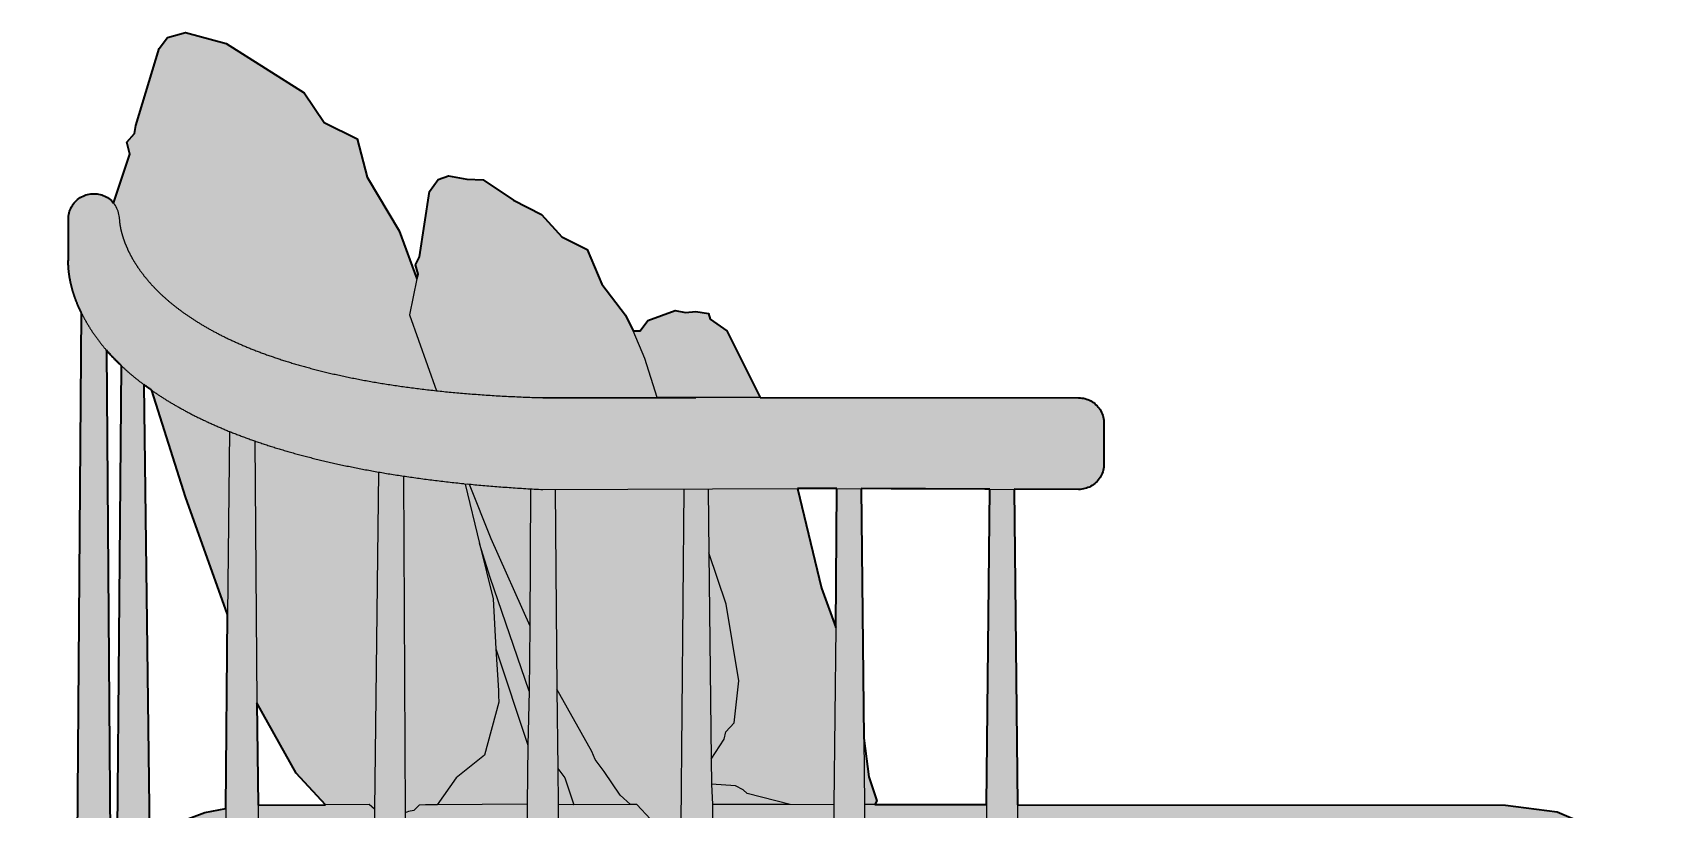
# Model space of a CAD drawing. Header units: millimetres. Extents: x 0 to 3777, y -1085 to 762.
# Drawn here: x 2586 to 3386, y 381 to 761 of the extents above; entities that cross this region are included whole.
import ezdxf

# ---------------------------------------------------------------- set-up
doc = ezdxf.new("R2010")
doc.units = ezdxf.units.MM
doc.layers.add('Blocks', color=7, linetype='Continuous')
doc.layers.add('Blocks$Fill', color=7, linetype='Continuous', true_color=0xffffff)
doc.layers.add('Blocks$Inner', color=7, linetype='Continuous', lineweight=25, true_color=0x007f00)
doc.layers.add('Blocks$Outline', color=7, linetype='Continuous', lineweight=35, true_color=0xff3f3f)

# ---------------------------------------------------------------- blocks, each defined once
blk = doc.blocks.new('Fly SC2 Sofa Side')
at = {"layer": 'Blocks$Fill'}
h = blk.add_hatch(color=256, dxfattribs=at)
h.paths.add_polyline_path([(566.44, 382.7), (805.49, 382.61), (830.8, 379.32), (856.57, 368.36), (876.3, 349.99), (879.77, 324.59), (879.77, 289.97), (876.03, 264.38), (857.94, 246.2), (832.51, 237.24), (883.85, 237.17), (883.84, 236.28), (883.8, 235.39), (883.74, 234.49), (883.65, 233.58), (883.54, 232.66), (883.39, 231.74), (883.22, 230.82), (883.02, 229.89), (882.79, 228.96), (882.53, 228.03), (882.24, 227.1), (881.92, 226.16), (881.57, 225.23), (881.19, 224.3), (880.78, 223.37), (880.34, 222.45), (879.87, 221.53), (879.37, 220.61), (878.83, 219.7), (878.27, 218.8), (877.67, 217.91), (877.05, 217.02), (876.39, 216.15), (875.7, 215.28), (874.99, 214.43), (874.24, 213.59), (873.47, 212.77), (872.67, 211.96), (871.84, 211.17), (870.99, 210.39), (870.11, 209.63), (869.21, 208.89), (868.28, 208.16), (867.33, 207.46), (866.36, 206.78), (865.37, 206.12), (864.36, 205.48), (863.33, 204.86), (862.28, 204.26), (861.21, 203.69), (860.14, 203.14), (859.04, 202.62), (857.94, 202.12), (856.82, 201.64), (855.69, 201.19), (854.55, 200.76), (853.41, 200.36), (852.26, 199.98), (851.1, 199.63), (849.94, 199.3), (848.78, 198.99), (847.61, 198.72), (846.45, 198.46), (845.28, 198.23), (844.11, 198.02), (842.95, 197.84), (841.79, 197.68), (840.64, 197.54), (839.49, 197.43), (838.35, 197.33), (837.21, 197.26), (836.08, 197.21), (834.96, 197.18), (748.85, 197.17), (737.03, -0.01), (710.59, 0.01), (698.84, 197.17), (211.37, 197.17), (199.54, -0.03), (173.18, -0.05), (161.36, 197.17), (132.74, 197.18), (130.5, 197.26), (129.36, 197.33), (128.22, 197.43), (127.07, 197.54), (125.91, 197.68), (124.75, 197.84), (123.59, 198.02), (122.43, 198.23), (121.26, 198.46), (120.1, 198.72), (118.93, 198.99), (117.77, 199.3), (116.61, 199.63), (115.45, 199.98), (114.3, 200.36), (113.15, 200.76), (112.02, 201.19), (110.89, 201.64), (109.77, 202.12), (108.66, 202.62), (107.57, 203.14), (106.49, 203.69), (105.43, 204.26), (104.38, 204.86), (103.35, 205.48), (102.34, 206.12), (101.35, 206.78), (100.38, 207.46), (99.42, 208.16), (98.5, 208.89), (97.59, 209.63), (96.72, 210.39), (95.86, 211.17), (95.04, 211.96), (94.23, 212.77), (93.46, 213.59), (92.72, 214.43), (92, 215.28), (91.32, 216.15), (90.66, 217.02), (90.04, 217.91), (89.44, 218.8), (88.87, 219.7), (88.34, 220.61), (87.84, 221.53), (87.36, 222.45), (86.92, 223.37), (86.51, 224.3), (86.13, 225.23), (85.78, 226.16), (85.47, 227.1), (85.18, 228.03), (84.92, 228.96), (84.69, 229.89), (84.49, 230.82), (84.31, 231.74), (84.17, 232.66), (84.06, 233.58), (83.97, 234.49), (83.9, 235.39), (83.87, 236.28), (83.85, 237.17), (104.85, 237.17), (107.77, 623.73), (106.72, 625.95), (105.82, 628.06), (105.02, 630.1), (104.32, 632.07), (103.81, 633.62), (103.41, 634.95), (103.1, 636.08), (102.71, 637.63), (102.41, 638.95), (102.13, 640.36), (102.03, 640.89), (101.92, 641.54), (101.73, 642.78), (101.59, 643.93), (101.48, 644.99), (101.42, 645.67), (101.38, 646.3), (101.35, 646.8), (101.32, 647.62), (101.31, 648.58), (101.31, 648.63), (101.31, 648.68), (101.31, 648.73), (101.32, 648.77), (101.32, 648.82), (101.32, 648.86), (101.32, 648.91), (101.32, 648.95), (101.32, 648.99), (101.32, 649.03), (101.32, 649.07), (101.32, 649.11), (101.32, 649.14), (101.33, 649.18), (101.33, 649.21), (101.33, 649.25), (101.33, 649.28), (101.33, 649.31), (101.33, 649.34), (101.33, 649.37), (101.35, 649.67), (101.35, 669.67), (101.38, 670.46), (101.45, 671.24), (101.57, 672.01), (101.75, 672.78), (101.97, 673.53), (102.23, 674.27), (102.54, 674.99), (102.9, 675.69), (103.3, 676.37), (103.74, 677.02), (104.22, 677.64), (104.74, 678.23), (105.3, 678.78), (105.89, 679.3), (106.51, 679.78), (107.15, 680.23), (107.83, 680.63), (108.53, 680.98), (109.25, 681.29), (109.99, 681.56), (110.74, 681.78), (111.51, 681.95), (112.29, 682.07), (113.07, 682.15), (113.85, 682.17), (114.64, 682.15), (115.42, 682.07), (116.2, 681.95), (116.96, 681.78), (117.72, 681.56), (118.46, 681.29), (119.18, 680.98), (119.88, 680.63), (120.55, 680.23), (121.2, 679.78), (121.82, 679.3), (122.41, 678.78), (122.97, 678.23), (123.51, 677.58), (131.43, 701.57), (130.06, 707.42), (133.77, 711.72), (134.35, 715.62), (145.86, 753.27), (149.96, 758.73), (158.74, 761.07), (178.64, 755.8), (216.87, 731.61), (226.62, 716.98), (242.81, 708.99), (247.69, 690.26), (263.49, 663.92), (272.14, 640.37), (272.7, 642.77), (271.49, 647.34), (273.44, 651.24), (278.31, 683.24), (282.61, 689.09), (287.68, 690.84), (296.65, 689.28), (304.65, 688.89), (319.48, 678.94), (333.13, 671.92), (343.08, 661), (355.56, 654.75), (362.78, 637.78), (374.29, 622.57), (378.11, 614.96), (381.51, 614.96), (385.22, 620.03), (398.68, 624.91), (403.75, 623.93), (408.82, 624.52), (415.06, 623.54), (415.84, 620.62), (424.04, 614.96), (440.27, 582.24), (597.14, 582.13), (597.91, 582.05), (598.69, 581.93), (599.45, 581.76), (600.2, 581.54), (600.94, 581.28), (601.65, 580.97), (602.35, 580.61), (603.02, 580.22), (603.67, 579.78), (604.29, 579.3), (604.88, 578.78), (605.43, 578.23), (605.95, 577.64), (606.42, 577.02), (606.86, 576.37), (607.26, 575.7), (607.62, 575), (607.93, 574.29), (608.19, 573.55), (608.41, 572.8), (608.58, 572.04), (608.7, 571.26), (608.78, 570.49), (608.8, 569.7), (608.8, 549.7), (608.78, 548.92), (608.7, 548.14), (608.58, 547.37), (608.41, 546.61), (608.19, 545.86), (607.93, 545.12), (607.62, 544.4), (607.26, 543.71), (606.86, 543.03), (606.42, 542.39), (605.95, 541.77), (605.43, 541.18), (604.88, 540.63), (604.29, 540.11), (603.67, 539.63), (603.02, 539.19), (602.35, 538.79), (601.65, 538.44), (600.94, 538.13), (600.2, 537.86), (599.45, 537.65), (598.69, 537.48), (597.91, 537.35), (597.14, 537.28), (596.35, 537.21), (564.85, 537.34)], flags=0)
h.paths.add_polyline_path([(227.3, 382.66), (213.01, 398.18), (193.63, 432.66), (194.28, 382.6)], flags=0)
h.paths.add_polyline_path([(179.25, 475.96), (158.7, 533.59), (142.26, 585.79), (141.94, 586), (141.27, 586.47), (138.39, 588.57), (141.14, 368.83), (168.22, 378.93), (178.55, 380.9)], flags=0)
h.paths.add_polyline_path([(127.36, 597.82), (124.62, 600.5), (122.18, 603.05), (120.12, 605.35), (120.03, 605.46), (122.85, 237.18), (124.33, 237.18)], flags=0)
h.paths.add_polyline_path([(477.86, 537.7), (458.65, 537.77), (470.35, 488.84), (477.39, 469.55)], flags=0)
h.paths.add_polyline_path([(489.85, 537.65), (491.12, 415.43), (493.58, 396.36), (497.45, 384.66), (496.53, 382.82), (551.29, 382.81), (552.86, 537.39)], flags=0)
at = {"layer": 'Blocks$Inner'}
for p, q in [((327.86, 537.54, 0), (327.51, 470.46, 0)), ((326.24, 383.08, 0), (282.12, 382.71, 0))]:
    blk.add_line(p, q, dxfattribs=at)
for points in [[(440.27, 582.24), (424.04, 614.96), (415.84, 620.62), (415.06, 623.54), (408.82, 624.52), (403.75, 623.93), (398.68, 624.91), (385.22, 620.03), (381.51, 614.96), (378.11, 614.96)], [(477.39, 469.55), (470.35, 488.84), (458.65, 537.77)], [(327.16, 438.46), (308.03, 494.15), (302.74, 510.81)], [(416.27, 405.09), (422.69, 414.85), (423.52, 418.47), (427.65, 422.83), (429.89, 443.46), (423.7, 481.04), (415.11, 506.2)], [(227.3, 382.66), (213.01, 398.18), (193.63, 432.66)], [(376.75, 382.96), (371.69, 387.43), (363.86, 399.06), (359.5, 404.99), (357.88, 408.79), (340.72, 439.43)], [(496.53, 382.82), (497.45, 384.66), (493.58, 396.36), (491.12, 415.43)], [(341.13, 400.53), (344.58, 395.96), (349.09, 382.74)], [(455.01, 382.83), (433.88, 388.25), (431.98, 390.04), (428.18, 392.05), (416.44, 392.83)], [(178.55, 380.9), (168.22, 378.93), (141.14, 368.83)], [(251.4, 380.64), (248.81, 382.95), (227.3, 382.66), (194.28, 382.6)], [(401.51, 373.58), (395.91, 371.62), (389.88, 373.63), (388.6, 375.64), (386.59, 375.64), (379.83, 382.95), (376.75, 382.96), (349.09, 382.74), (341.3, 382.89)], [(476.36, 382.69), (455.01, 382.83), (416.92, 382.85)], [(551.29, 382.81), (496.53, 382.82), (491.49, 382.84)], [(832.51, 237.24), (857.94, 246.2), (876.03, 264.38), (879.77, 289.97), (879.77, 324.59), (876.3, 349.99), (856.57, 368.36), (830.8, 379.32), (805.49, 382.61), (566.44, 382.7)]]:
    blk.add_lwpolyline(points, dxfattribs=at)
at = {"layer": 'Blocks$Inner', "extrusion": (1.1397e-09, 1.50987e-07, 1)}
blk.add_lwpolyline([(107.77, 623.73), (104.85, 237.17)], dxfattribs=at)
at = {"layer": 'Blocks$Inner', "extrusion": (-1.1579e-09, 1.50987e-07, 1)}
blk.add_lwpolyline([(120.03, 605.46), (122.85, 237.17)], dxfattribs=at)
at = {"layer": 'Blocks$Inner', "extrusion": (1.26652e-09, 1.50985e-07, 1)}
blk.add_lwpolyline([(127.36, 597.82), (124.33, 237.17)], dxfattribs=at)
at = {"layer": 'Blocks$Inner', "extrusion": (-1.56009e-05, -2.40815e-08, 1)}
blk.add_lwpolyline([(138.39, 588.57), (141.14, 368.83), (142.33, 237.17)], dxfattribs=at)
at = {"layer": 'Blocks$Inner', "extrusion": (1.14486e-05, 4.08128e-06, 1)}
blk.add_lwpolyline([(142.26, 585.79), (158.7, 533.59), (179.25, 475.96)], dxfattribs=at)
at = {"layer": 'Blocks$Inner', "extrusion": (0.000139275, -1.3958e-06, 1)}
blk.add_lwpolyline([(253.28, 545.8), (251.4, 380.64), (249.85, 237.17)], dxfattribs=at)
at = {"layer": 'Blocks$Inner', "extrusion": (1.431e-05, 2.57279e-07, 1)}
blk.add_lwpolyline([(265.58, 543.81), (266.39, 378.83), (267.85, 237.17)], dxfattribs=at)
at = {"layer": 'Blocks$Inner', "extrusion": (-1.74189e-05, 3.25155e-07, 1)}
blk.add_lwpolyline([(402.85, 537.21), (401.51, 373.58), (399.85, 237.17)], dxfattribs=at)
at = {"layer": 'Blocks$Inner', "extrusion": (0.000271401, -2.56255e-06, 1)}
blk.add_lwpolyline([(552.86, 537.39), (551.29, 382.81), (549.85, 237.17)], dxfattribs=at)
at = {"layer": 'Blocks$Inner', "extrusion": (-0.000160597, -1.45483e-06, 1)}
blk.add_lwpolyline([(564.85, 537.34), (566.44, 382.7), (567.85, 237.17)], dxfattribs=at)
at = {"layer": 'Blocks$Inner'}
for points in [[(272.14, 640.37, 0), (263.49, 663.92, 0), (247.69, 690.26, 0), (242.81, 708.99, 0), (226.62, 716.98, 0), (216.87, 731.61, 0), (178.64, 755.8, 0), (158.74, 761.07, 0), (149.96, 758.73, 0), (145.86, 753.27, 0), (134.35, 715.62, 0), (133.77, 711.72, 0), (130.06, 707.42, 0), (131.43, 701.57, 0), (123.51, 677.58, 0)], [(389.93, 582.28, 0), (383.88, 601.49, 0), (378.11, 614.96, 0), (374.29, 622.57, 0), (362.78, 637.78, 0), (355.56, 654.75, 0), (343.08, 661, 0), (333.13, 671.92, 0), (319.48, 678.94, 0), (304.65, 688.89, 0), (296.65, 689.28, 0), (287.68, 690.84, 0), (282.61, 689.09, 0), (278.31, 683.24, 0), (273.44, 651.24, 0), (271.49, 647.34, 0), (272.7, 642.77, 0), (272.14, 640.37, 0), (268.55, 622.75, 0), (281.7, 585.61, 0)], [(126.35, 669.67, 0), (126.33, 670.46, 0), (126.25, 671.24, 0), (126.13, 672.01, 0), (125.96, 672.78, 0), (125.74, 673.53, 0), (125.47, 674.27, 0), (125.16, 674.99, 0), (124.81, 675.69, 0), (124.41, 676.37, 0), (123.97, 677.02, 0), (123.51, 677.58, 0), (122.97, 678.23, 0), (122.41, 678.78, 0), (121.82, 679.3, 0), (121.2, 679.78, 0), (120.55, 680.23, 0), (119.88, 680.63, 0), (119.18, 680.98, 0), (118.46, 681.29, 0), (117.72, 681.56, 0), (116.96, 681.78, 0), (116.2, 681.95, 0), (115.42, 682.07, 0), (114.64, 682.15, 0), (113.85, 682.17, 0), (113.07, 682.15, 0), (112.29, 682.07, 0), (111.51, 681.95, 0), (110.74, 681.78, 0), (109.99, 681.56, 0), (109.25, 681.29, 0), (108.53, 680.98, 0), (107.83, 680.63, 0), (107.15, 680.23, 0), (106.51, 679.78, 0), (105.89, 679.3, 0), (105.3, 678.78, 0), (104.74, 678.23, 0), (104.22, 677.64, 0), (103.74, 677.02, 0), (103.3, 676.37, 0), (102.9, 675.69, 0), (102.54, 674.99, 0), (102.23, 674.27, 0), (101.97, 673.53, 0), (101.75, 672.78, 0), (101.57, 672.01, 0), (101.45, 671.24, 0), (101.38, 670.46, 0), (101.35, 669.67, 0), (101.35, 649.67, 0), (101.34, 649.39, 0), (101.33, 649.37, 0), (101.33, 649.34, 0), (101.33, 649.31, 0), (101.33, 649.28, 0), (101.33, 649.25, 0), (101.33, 649.21, 0), (101.33, 649.18, 0), (101.32, 649.14, 0), (101.32, 649.11, 0), (101.32, 649.07, 0), (101.32, 649.03, 0), (101.32, 648.99, 0), (101.32, 648.95, 0), (101.32, 648.91, 0), (101.32, 648.86, 0), (101.32, 648.82, 0), (101.32, 648.77, 0), (101.31, 648.73, 0), (101.31, 648.68, 0), (101.31, 648.63, 0), (101.31, 648.58, 0), (101.31, 648.53, 0), (101.31, 648.47, 0), (101.31, 648.42, 0), (101.31, 648.37, 0), (101.31, 648.31, 0), (101.31, 648.25, 0), (101.31, 648.19, 0), (101.31, 648.13, 0), (101.31, 648.07, 0), (101.31, 648.01, 0), (101.31, 647.95, 0), (101.32, 647.89, 0), (101.32, 647.82, 0), (101.32, 647.75, 0), (101.32, 647.69, 0), (101.32, 647.62, 0), (101.32, 647.55, 0), (101.32, 647.48, 0), (101.33, 647.41, 0), (101.33, 647.34, 0), (101.33, 647.26, 0), (101.33, 647.19, 0), (101.34, 647.11, 0), (101.34, 647.03, 0), (101.34, 646.96, 0), (101.35, 646.88, 0), (101.35, 646.8, 0), (101.35, 646.72, 0), (101.36, 646.64, 0), (101.36, 646.55, 0), (101.37, 646.47, 0), (101.37, 646.38, 0), (101.38, 646.3, 0), (101.38, 646.21, 0), (101.39, 646.12, 0), (101.39, 646.03, 0), (101.4, 645.94, 0), (101.41, 645.85, 0), (101.41, 645.76, 0), (101.42, 645.67, 0), (101.43, 645.57, 0), (101.44, 645.48, 0), (101.44, 645.38, 0), (101.45, 645.28, 0), (101.46, 645.18, 0), (101.47, 645.09, 0), (101.48, 644.99, 0), (101.49, 644.88, 0), (101.5, 644.78, 0), (101.51, 644.68, 0), (101.52, 644.57, 0), (101.53, 644.47, 0), (101.54, 644.36, 0), (101.55, 644.26, 0), (101.56, 644.15, 0), (101.57, 644.04, 0), (101.59, 643.93, 0), (101.6, 643.82, 0), (101.61, 643.71, 0), (101.63, 643.6, 0), (101.64, 643.48, 0), (101.65, 643.37, 0), (101.67, 643.25, 0), (101.69, 643.14, 0), (101.7, 643.02, 0), (101.72, 642.9, 0), (101.73, 642.78, 0), (101.75, 642.66, 0), (101.77, 642.54, 0), (101.79, 642.42, 0), (101.8, 642.3, 0), (101.82, 642.17, 0), (101.84, 642.05, 0), (101.86, 641.92, 0), (101.88, 641.8, 0), (101.9, 641.67, 0), (101.92, 641.54, 0), (101.94, 641.42, 0), (101.96, 641.29, 0), (101.99, 641.15, 0), (102.01, 641.02, 0), (102.03, 640.89, 0), (102.06, 640.76, 0), (102.08, 640.63, 0), (102.11, 640.49, 0), (102.13, 640.36, 0), (102.16, 640.22, 0), (102.18, 640.08, 0), (102.21, 639.94, 0), (102.24, 639.8, 0), (102.26, 639.67, 0), (102.29, 639.53, 0), (102.32, 639.38, 0), (102.35, 639.24, 0), (102.38, 639.1, 0), (102.41, 638.95, 0), (102.44, 638.81, 0), (102.47, 638.66, 0), (102.51, 638.52, 0), (102.54, 638.37, 0), (102.57, 638.22, 0), (102.61, 638.08, 0), (102.64, 637.93, 0), (102.68, 637.78, 0), (102.71, 637.63, 0), (102.75, 637.48, 0), (102.79, 637.32, 0), (102.82, 637.17, 0), (102.86, 637.02, 0), (102.9, 636.86, 0), (102.94, 636.71, 0), (102.98, 636.55, 0), (103.02, 636.39, 0), (103.06, 636.24, 0), (103.1, 636.08, 0), (103.14, 635.92, 0), (103.19, 635.76, 0), (103.23, 635.6, 0), (103.28, 635.44, 0), (103.32, 635.28, 0), (103.37, 635.11, 0), (103.41, 634.95, 0), (103.46, 634.78, 0), (103.51, 634.62, 0), (103.56, 634.45, 0), (103.61, 634.29, 0), (103.66, 634.12, 0), (103.71, 633.95, 0), (103.76, 633.79, 0), (103.81, 633.62, 0), (103.87, 633.45, 0), (103.92, 633.28, 0), (103.97, 633.11, 0), (104.03, 632.94, 0), (104.09, 632.76, 0), (104.14, 632.59, 0), (104.2, 632.42, 0), (104.26, 632.24, 0), (104.32, 632.07, 0), (104.38, 631.89, 0), (104.44, 631.72, 0), (104.5, 631.54, 0), (104.56, 631.36, 0), (104.62, 631.18, 0), (104.69, 631, 0), (104.75, 630.83, 0), (104.82, 630.65, 0), (104.88, 630.47, 0), (104.95, 630.28, 0), (105.02, 630.1, 0), (105.09, 629.92, 0), (105.16, 629.74, 0), (105.23, 629.55, 0), (105.3, 629.37, 0), (105.37, 629.18, 0), (105.44, 629, 0), (105.52, 628.81, 0), (105.59, 628.63, 0), (105.67, 628.44, 0), (105.74, 628.25, 0), (105.82, 628.06, 0), (105.9, 627.87, 0), (105.97, 627.69, 0), (106.05, 627.49, 0), (106.14, 627.3, 0), (106.22, 627.11, 0), (106.3, 626.92, 0), (106.38, 626.73, 0), (106.47, 626.54, 0), (106.55, 626.34, 0), (106.64, 626.15, 0), (106.72, 625.95, 0), (106.81, 625.76, 0), (106.9, 625.57, 0), (106.99, 625.37, 0), (107.08, 625.17, 0), (107.17, 624.98, 0), (107.27, 624.78, 0), (107.36, 624.58, 0), (107.46, 624.38, 0), (107.55, 624.18, 0), (107.65, 623.98, 0), (107.74, 623.78, 0), (107.84, 623.58, 0), (107.94, 623.38, 0), (108.04, 623.18, 0), (108.14, 622.98, 0), (108.25, 622.78, 0), (108.35, 622.57, 0), (108.45, 622.37, 0), (108.56, 622.17, 0), (108.67, 621.96, 0), (108.77, 621.76, 0), (108.88, 621.55, 0), (108.99, 621.35, 0), (109.1, 621.14, 0), (109.21, 620.93, 0), (109.33, 620.73, 0), (109.44, 620.52, 0), (109.55, 620.31, 0), (109.67, 620.1, 0), (109.79, 619.89, 0), (109.91, 619.68, 0), (110.03, 619.48, 0), (110.14, 619.27, 0), (110.27, 619.05, 0), (110.39, 618.84, 0), (110.51, 618.63, 0), (110.64, 618.42, 0), (110.76, 618.21, 0), (110.89, 618, 0), (111.02, 617.78, 0), (111.15, 617.57, 0), (111.28, 617.36, 0), (111.41, 617.14, 0), (111.54, 616.93, 0), (111.67, 616.71, 0), (111.81, 616.5, 0), (111.95, 616.28, 0), (112.08, 616.07, 0), (112.22, 615.85, 0), (112.36, 615.63, 0), (112.5, 615.42, 0), (112.64, 615.2, 0), (112.79, 614.98, 0), (112.93, 614.77, 0), (113.07, 614.55, 0), (113.22, 614.33, 0), (113.37, 614.11, 0), (113.52, 613.89, 0), (113.67, 613.67, 0), (113.82, 613.45, 0), (113.97, 613.23, 0), (114.13, 613.01, 0), (114.28, 612.79, 0), (114.44, 612.57, 0), (114.6, 612.35, 0), (114.75, 612.12, 0), (114.91, 611.9, 0), (115.08, 611.68, 0), (115.24, 611.46, 0), (115.4, 611.23, 0), (115.57, 611.01, 0), (115.73, 610.79, 0), (115.9, 610.56, 0), (116.07, 610.34, 0), (116.24, 610.12, 0), (116.41, 609.89, 0), (116.58, 609.67, 0), (116.76, 609.44, 0), (116.93, 609.22, 0), (117.11, 608.99, 0), (117.29, 608.76, 0), (117.47, 608.54, 0), (117.65, 608.31, 0), (117.83, 608.09, 0), (118.01, 607.86, 0), (118.2, 607.63, 0), (118.39, 607.4, 0), (118.57, 607.18, 0), (118.76, 606.95, 0), (118.95, 606.72, 0), (119.14, 606.49, 0), (119.34, 606.26, 0), (119.53, 606.04, 0), (119.73, 605.81, 0), (119.92, 605.58, 0), (120.12, 605.35, 0), (120.32, 605.12, 0), (120.52, 604.89, 0), (120.73, 604.66, 0), (120.93, 604.43, 0), (121.14, 604.2, 0), (121.34, 603.97, 0), (121.55, 603.74, 0), (121.76, 603.51, 0), (121.97, 603.28, 0), (122.18, 603.05, 0), (122.4, 602.82, 0), (122.61, 602.59, 0), (122.83, 602.35, 0), (123.05, 602.12, 0), (123.27, 601.89, 0), (123.49, 601.66, 0), (123.72, 601.43, 0), (123.94, 601.19, 0), (124.16, 600.96, 0), (124.39, 600.73, 0), (124.62, 600.5, 0), (124.85, 600.27, 0), (125.08, 600.03, 0), (125.32, 599.8, 0), (125.55, 599.57, 0), (125.79, 599.33, 0), (126.03, 599.1, 0), (126.27, 598.87, 0), (126.51, 598.64, 0), (126.75, 598.4, 0), (126.99, 598.17, 0), (127.24, 597.94, 0), (127.49, 597.7, 0), (127.73, 597.47, 0), (127.98, 597.23, 0), (128.24, 597, 0), (128.49, 596.77, 0), (128.74, 596.53, 0), (129, 596.3, 0), (129.26, 596.07, 0), (129.52, 595.83, 0), (129.78, 595.6, 0), (130.05, 595.36, 0), (130.31, 595.13, 0), (130.57, 594.89, 0), (130.84, 594.66, 0), (131.11, 594.43, 0), (131.38, 594.19, 0), (131.66, 593.96, 0), (131.93, 593.72, 0), (132.21, 593.49, 0), (132.48, 593.25, 0), (132.76, 593.02, 0), (133.05, 592.79, 0), (133.33, 592.55, 0), (133.61, 592.32, 0), (133.9, 592.08, 0), (134.19, 591.85, 0), (134.47, 591.61, 0), (134.77, 591.38, 0), (135.06, 591.15, 0), (135.35, 590.91, 0), (135.65, 590.68, 0), (135.95, 590.44, 0), (136.25, 590.21, 0), (136.55, 589.97, 0), (136.85, 589.74, 0), (137.15, 589.51, 0), (137.46, 589.27, 0), (137.77, 589.04, 0), (138.08, 588.8, 0), (138.39, 588.57, 0), (138.7, 588.34, 0), (139.02, 588.1, 0), (139.34, 587.87, 0), (139.65, 587.64, 0), (139.97, 587.4, 0), (140.3, 587.17, 0), (140.62, 586.94, 0), (140.95, 586.7, 0), (141.27, 586.47, 0), (141.6, 586.24, 0), (141.94, 586, 0), (142.26, 585.79, 0), (142.6, 585.54, 0), (142.94, 585.31, 0), (143.28, 585.07, 0), (143.62, 584.84, 0), (143.96, 584.61, 0), (144.3, 584.38, 0), (144.65, 584.14, 0), (145, 583.91, 0), (145.35, 583.68, 0), (145.7, 583.45, 0), (146.05, 583.22, 0), (146.41, 582.99, 0), (146.76, 582.75, 0), (147.12, 582.52, 0), (147.48, 582.29, 0), (147.84, 582.06, 0), (148.21, 581.83, 0), (148.57, 581.6, 0), (148.94, 581.37, 0), (149.31, 581.14, 0), (149.68, 580.91, 0), (150.06, 580.68, 0), (150.43, 580.45, 0), (150.81, 580.22, 0), (151.19, 579.99, 0), (151.57, 579.77, 0), (151.96, 579.54, 0), (152.34, 579.31, 0), (152.73, 579.08, 0), (153.12, 578.85, 0), (153.51, 578.62, 0), (153.9, 578.4, 0), (154.3, 578.17, 0), (154.7, 577.94, 0), (155.09, 577.71, 0), (155.49, 577.49, 0), (155.9, 577.26, 0), (156.3, 577.04, 0), (156.71, 576.81, 0), (157.12, 576.58, 0), (157.53, 576.36, 0), (157.94, 576.13, 0), (158.36, 575.91, 0), (158.78, 575.68, 0), (159.2, 575.46, 0), (159.62, 575.23, 0), (160.04, 575.01, 0), (160.47, 574.79, 0), (160.89, 574.56, 0), (161.32, 574.34, 0), (161.75, 574.12, 0), (162.19, 573.89, 0), (162.62, 573.67, 0), (163.06, 573.45, 0), (163.5, 573.23, 0), (163.94, 573.01, 0), (164.38, 572.79, 0), (164.83, 572.57, 0), (165.28, 572.35, 0), (165.73, 572.12, 0), (166.18, 571.9, 0), (166.63, 571.69, 0), (167.09, 571.47, 0), (167.55, 571.25, 0), (168.01, 571.03, 0), (168.47, 570.81, 0), (168.94, 570.59, 0), (169.4, 570.38, 0), (169.87, 570.16, 0), (170.34, 569.94, 0), (170.82, 569.73, 0), (171.29, 569.51, 0), (171.77, 569.29, 0), (172.25, 569.08, 0), (172.73, 568.86, 0), (173.22, 568.65, 0), (173.7, 568.43, 0), (174.19, 568.22, 0), (174.68, 568.01, 0), (175.18, 567.79, 0), (175.67, 567.58, 0), (176.17, 567.37, 0), (176.67, 567.16, 0), (177.17, 566.95, 0), (177.67, 566.74, 0), (178.18, 566.52, 0), (178.69, 566.31, 0), (179.2, 566.1, 0), (179.71, 565.89, 0), (180.23, 565.69, 0), (180.74, 565.48, 0), (181.26, 565.27, 0), (181.79, 565.06, 0), (182.31, 564.85, 0), (182.84, 564.65, 0), (183.37, 564.44, 0), (183.9, 564.23, 0), (184.43, 564.03, 0), (184.97, 563.82, 0), (185.5, 563.62, 0), (186.04, 563.41, 0), (186.59, 563.21, 0), (187.13, 563.01, 0), (187.68, 562.81, 0), (188.23, 562.6, 0), (188.78, 562.4, 0), (189.33, 562.2, 0), (189.89, 562, 0), (190.45, 561.8, 0), (191.01, 561.6, 0), (191.57, 561.4, 0), (192.14, 561.2, 0), (192.71, 561, 0), (193.28, 560.81, 0), (193.85, 560.61, 0), (194.42, 560.41, 0), (195, 560.21, 0), (195.58, 560.02, 0), (196.16, 559.82, 0), (196.75, 559.63, 0), (197.33, 559.43, 0), (197.92, 559.24, 0), (198.52, 559.05, 0), (199.11, 558.86, 0), (199.71, 558.66, 0), (200.31, 558.47, 0), (200.91, 558.28, 0), (201.51, 558.09, 0), (202.12, 557.9, 0), (202.73, 557.71, 0), (203.34, 557.52, 0), (203.95, 557.33, 0), (204.57, 557.15, 0), (205.19, 556.96, 0), (205.81, 556.77, 0), (206.43, 556.59, 0), (207.06, 556.4, 0), (207.69, 556.22, 0), (208.32, 556.03, 0), (208.95, 555.85, 0), (209.59, 555.67, 0), (210.22, 555.49, 0), (210.87, 555.3, 0), (211.51, 555.12, 0), (212.15, 554.94, 0), (212.8, 554.76, 0), (213.46, 554.58, 0), (214.11, 554.41, 0), (214.76, 554.23, 0), (215.42, 554.05, 0), (216.08, 553.87, 0), (216.75, 553.7, 0), (217.41, 553.52, 0), (218.08, 553.35, 0), (218.75, 553.17, 0), (219.43, 553, 0), (220.1, 552.83, 0), (220.78, 552.66, 0), (221.47, 552.49, 0), (222.15, 552.31, 0), (222.84, 552.14, 0), (223.53, 551.98, 0), (224.22, 551.81, 0), (224.91, 551.64, 0), (225.61, 551.47, 0), (226.31, 551.3, 0), (227.01, 551.14, 0), (227.72, 550.97, 0), (228.42, 550.81, 0), (229.14, 550.65, 0), (229.85, 550.48, 0), (230.56, 550.32, 0), (231.28, 550.16, 0), (232, 550, 0), (232.72, 549.84, 0), (233.45, 549.68, 0), (234.18, 549.52, 0), (234.91, 549.36, 0), (235.65, 549.2, 0), (236.38, 549.05, 0), (237.12, 548.89, 0), (237.87, 548.74, 0), (238.61, 548.58, 0), (239.36, 548.43, 0), (240.11, 548.28, 0), (240.86, 548.12, 0), (241.62, 547.97, 0), (242.38, 547.82, 0), (243.14, 547.67, 0), (243.9, 547.52, 0), (244.67, 547.37, 0), (245.44, 547.23, 0), (246.21, 547.08, 0), (246.98, 546.94, 0), (247.76, 546.79, 0), (248.54, 546.65, 0), (249.32, 546.5, 0), (250.11, 546.36, 0), (250.9, 546.22, 0), (251.69, 546.08, 0), (252.48, 545.94, 0), (253.28, 545.8, 0), (254.08, 545.66, 0), (254.89, 545.52, 0), (255.69, 545.38, 0), (256.5, 545.25, 0), (257.31, 545.11, 0), (258.12, 544.98, 0), (258.94, 544.85, 0), (259.76, 544.71, 0), (260.58, 544.58, 0), (261.41, 544.45, 0), (262.23, 544.32, 0), (263.07, 544.19, 0), (263.9, 544.06, 0), (264.74, 543.94, 0), (265.58, 543.81, 0), (266.42, 543.68, 0), (267.26, 543.56, 0), (268.11, 543.43, 0), (268.96, 543.31, 0), (269.82, 543.19, 0), (270.67, 543.07, 0), (271.53, 542.95, 0), (272.39, 542.83, 0), (273.26, 542.71, 0), (274.13, 542.59, 0), (275, 542.47, 0), (275.88, 542.36, 0), (276.75, 542.24, 0), (277.63, 542.13, 0), (278.52, 542.02, 0), (279.4, 541.9, 0), (280.29, 541.79, 0), (281.18, 541.68, 0), (282.08, 541.57, 0), (282.97, 541.46, 0), (283.88, 541.36, 0), (284.78, 541.25, 0), (285.69, 541.14, 0), (286.59, 541.04, 0), (287.51, 540.94, 0), (288.42, 540.83, 0), (289.34, 540.73, 0), (290.26, 540.63, 0), (291.19, 540.53, 0), (292.12, 540.43, 0), (293.05, 540.33, 0), (293.98, 540.24, 0), (294.92, 540.14, 0), (295.84, 539.88, 0), (296.8, 539.95, 0), (297.75, 539.8, 0), (298.69, 539.77, 0), (299.64, 539.68, 0), (300.6, 539.59, 0), (301.56, 539.5, 0), (302.52, 539.41, 0), (303.48, 539.32, 0), (304.45, 539.24, 0), (305.42, 539.15, 0), (306.39, 539.07, 0), (307.37, 538.99, 0), (308.35, 538.9, 0), (309.33, 538.82, 0), (310.32, 538.74, 0), (311.3, 538.67, 0), (312.3, 538.59, 0), (313.29, 538.51, 0), (314.29, 538.44, 0), (315.29, 538.36, 0), (316.3, 538.29, 0), (317.3, 538.22, 0), (318.31, 538.15, 0), (319.33, 538.08, 0), (320.34, 538.01, 0), (321.37, 537.94, 0), (322.39, 537.87, 0), (323.41, 537.81, 0), (324.44, 537.74, 0), (325.48, 537.68, 0), (326.51, 537.62, 0), (327.55, 537.55, 0), (328.59, 537.49, 0), (329.64, 537.44, 0), (330.69, 537.38, 0), (331.74, 537.32, 0), (332.8, 537.27, 0), (333.85, 537.21, 0), (458.65, 537.77, 0), (596.35, 537.21, 0), (597.14, 537.28, 0), (597.91, 537.35, 0), (598.69, 537.48, 0), (599.45, 537.65, 0), (600.2, 537.86, 0), (600.94, 538.13, 0), (601.65, 538.44, 0), (602.35, 538.79, 0), (603.02, 539.19, 0), (603.67, 539.63, 0), (604.29, 540.11, 0), (604.88, 540.63, 0), (605.43, 541.18, 0), (605.95, 541.77, 0), (606.42, 542.39, 0), (606.86, 543.03, 0), (607.26, 543.71, 0), (607.62, 544.4, 0), (607.93, 545.12, 0), (608.19, 545.86, 0), (608.41, 546.61, 0), (608.58, 547.37, 0), (608.7, 548.14, 0), (608.78, 548.92, 0), (608.8, 549.7, 0), (608.8, 569.7, 0), (608.78, 570.49, 0), (608.7, 571.26, 0), (608.58, 572.04, 0), (608.41, 572.8, 0), (608.19, 573.55, 0), (607.93, 574.29, 0), (607.62, 575, 0), (607.26, 575.7, 0), (606.86, 576.37, 0), (606.42, 577.02, 0), (605.95, 577.64, 0), (605.43, 578.23, 0), (604.88, 578.78, 0), (604.29, 579.3, 0), (603.67, 579.78, 0), (603.02, 580.22, 0), (602.35, 580.61, 0), (601.65, 580.97, 0), (600.94, 581.28, 0), (600.2, 581.54, 0), (599.45, 581.76, 0), (598.69, 581.93, 0), (597.91, 582.05, 0), (597.14, 582.13, 0), (596.35, 582.15, 0), (440.27, 582.24, 0), (389.93, 582.28, 0), (332.65, 582.15, 0)], [(126.36, 669.44, 0), (126.36, 669.41, 0), (126.36, 669.38, 0), (126.36, 669.36, 0), (126.36, 669.32, 0), (126.37, 669.29, 0), (126.37, 669.26, 0), (126.37, 669.22, 0), (126.37, 669.19, 0), (126.37, 669.15, 0), (126.38, 669.11, 0), (126.38, 669.07, 0), (126.38, 669.03, 0), (126.38, 668.99, 0), (126.39, 668.94, 0), (126.39, 668.9, 0), (126.39, 668.85, 0), (126.4, 668.81, 0), (126.4, 668.76, 0), (126.4, 668.71, 0), (126.41, 668.65, 0), (126.41, 668.6, 0), (126.42, 668.55, 0), (126.42, 668.49, 0), (126.43, 668.44, 0), (126.43, 668.38, 0), (126.44, 668.32, 0), (126.45, 668.26, 0), (126.45, 668.2, 0), (126.46, 668.13, 0), (126.47, 668.07, 0), (126.47, 668, 0), (126.48, 667.94, 0), (126.49, 667.87, 0), (126.5, 667.8, 0), (126.51, 667.73, 0), (126.52, 667.66, 0), (126.53, 667.58, 0), (126.54, 667.51, 0), (126.55, 667.44, 0), (126.55, 667.36, 0), (126.57, 667.28, 0), (126.58, 667.2, 0), (126.59, 667.12, 0), (126.6, 667.04, 0), (126.61, 666.96, 0), (126.63, 666.87, 0), (126.64, 666.79, 0), (126.65, 666.7, 0), (126.67, 666.62, 0), (126.68, 666.53, 0), (126.7, 666.44, 0), (126.71, 666.35, 0), (126.73, 666.26, 0), (126.74, 666.17, 0), (126.76, 666.07, 0), (126.78, 665.98, 0), (126.8, 665.88, 0), (126.81, 665.78, 0), (126.83, 665.69, 0), (126.85, 665.59, 0), (126.87, 665.49, 0), (126.89, 665.39, 0), (126.91, 665.28, 0), (126.93, 665.18, 0), (126.95, 665.08, 0), (126.98, 664.97, 0), (127, 664.86, 0), (127.02, 664.76, 0), (127.05, 664.65, 0), (127.07, 664.54, 0), (127.1, 664.43, 0), (127.12, 664.31, 0), (127.15, 664.2, 0), (127.17, 664.09, 0), (127.2, 663.97, 0), (127.23, 663.86, 0), (127.26, 663.74, 0), (127.29, 663.62, 0), (127.32, 663.5, 0), (127.35, 663.38, 0), (127.38, 663.26, 0), (127.41, 663.14, 0), (127.44, 663.02, 0), (127.47, 662.89, 0), (127.51, 662.77, 0), (127.54, 662.64, 0), (127.58, 662.52, 0), (127.61, 662.39, 0), (127.65, 662.26, 0), (127.69, 662.13, 0), (127.72, 662, 0), (127.76, 661.87, 0), (127.8, 661.73, 0), (127.84, 661.6, 0), (127.88, 661.47, 0), (127.92, 661.33, 0), (127.97, 661.19, 0), (128.01, 661.06, 0), (128.05, 660.92, 0), (128.1, 660.78, 0), (128.14, 660.64, 0), (128.19, 660.5, 0), (128.23, 660.36, 0), (128.28, 660.22, 0), (128.33, 660.07, 0), (128.38, 659.93, 0), (128.43, 659.78, 0), (128.48, 659.64, 0), (128.53, 659.49, 0), (128.58, 659.35, 0), (128.64, 659.2, 0), (128.69, 659.05, 0), (128.74, 658.9, 0), (128.8, 658.75, 0), (128.86, 658.59, 0), (128.91, 658.44, 0), (128.97, 658.29, 0), (129.03, 658.13, 0), (129.09, 657.98, 0), (129.15, 657.82, 0), (129.21, 657.67, 0), (129.28, 657.51, 0), (129.34, 657.35, 0), (129.4, 657.19, 0), (129.47, 657.03, 0), (129.53, 656.87, 0), (129.6, 656.71, 0), (129.67, 656.55, 0), (129.74, 656.39, 0), (129.81, 656.22, 0), (129.88, 656.06, 0), (129.95, 655.9, 0), (130.02, 655.73, 0), (130.1, 655.56, 0), (130.17, 655.4, 0), (130.25, 655.23, 0), (130.33, 655.06, 0), (130.4, 654.89, 0), (130.48, 654.72, 0), (130.56, 654.55, 0), (130.64, 654.38, 0), (130.72, 654.21, 0), (130.81, 654.03, 0), (130.89, 653.86, 0), (130.98, 653.69, 0), (131.06, 653.51, 0), (131.15, 653.34, 0), (131.24, 653.16, 0), (131.33, 652.98, 0), (131.42, 652.81, 0), (131.51, 652.63, 0), (131.6, 652.45, 0), (131.7, 652.27, 0), (131.79, 652.09, 0), (131.89, 651.91, 0), (131.98, 651.73, 0), (132.08, 651.55, 0), (132.18, 651.36, 0), (132.28, 651.18, 0), (132.38, 651, 0), (132.48, 650.81, 0), (132.59, 650.63, 0), (132.69, 650.44, 0), (132.8, 650.26, 0), (132.91, 650.07, 0), (133.02, 649.88, 0), (133.13, 649.7, 0), (133.24, 649.51, 0), (133.35, 649.32, 0), (133.46, 649.13, 0), (133.58, 648.94, 0), (133.69, 648.75, 0), (133.81, 648.56, 0), (133.93, 648.37, 0), (134.05, 648.18, 0), (134.17, 647.98, 0), (134.29, 647.79, 0), (134.41, 647.6, 0), (134.54, 647.4, 0), (134.66, 647.21, 0), (134.79, 647.01, 0), (134.92, 646.82, 0), (135.05, 646.62, 0), (135.18, 646.43, 0), (135.31, 646.23, 0), (135.45, 646.03, 0), (135.58, 645.83, 0), (135.72, 645.63, 0), (135.86, 645.44, 0), (135.99, 645.24, 0), (136.14, 645.04, 0), (136.28, 644.84, 0), (136.42, 644.64, 0), (136.56, 644.44, 0), (136.71, 644.23, 0), (136.86, 644.03, 0), (137.01, 643.83, 0), (137.16, 643.63, 0), (137.31, 643.42, 0), (137.46, 643.22, 0), (137.61, 643.02, 0), (137.77, 642.81, 0), (137.93, 642.61, 0), (138.09, 642.4, 0), (138.24, 642.2, 0), (138.41, 641.99, 0), (138.57, 641.78, 0), (138.73, 641.58, 0), (138.9, 641.37, 0), (139.07, 641.16, 0), (139.23, 640.95, 0), (139.4, 640.75, 0), (139.58, 640.54, 0), (139.75, 640.33, 0), (139.92, 640.12, 0), (140.1, 639.91, 0), (140.28, 639.7, 0), (140.46, 639.49, 0), (140.64, 639.28, 0), (140.82, 639.07, 0), (141, 638.86, 0), (141.19, 638.65, 0), (141.38, 638.44, 0), (141.56, 638.23, 0), (141.76, 638.01, 0), (141.95, 637.8, 0), (142.14, 637.59, 0), (142.33, 637.38, 0), (142.53, 637.16, 0), (142.73, 636.95, 0), (142.93, 636.74, 0), (143.13, 636.52, 0), (143.33, 636.31, 0), (143.54, 636.09, 0), (143.74, 635.88, 0), (143.95, 635.66, 0), (144.16, 635.45, 0), (144.37, 635.23, 0), (144.58, 635.02, 0), (144.8, 634.8, 0), (145.02, 634.59, 0), (145.23, 634.37, 0), (145.45, 634.15, 0), (145.67, 633.94, 0), (145.9, 633.72, 0), (146.12, 633.5, 0), (146.35, 633.29, 0), (146.57, 633.07, 0), (146.8, 632.85, 0), (147.04, 632.63, 0), (147.27, 632.42, 0), (147.5, 632.2, 0), (147.74, 631.98, 0), (147.98, 631.76, 0), (148.22, 631.54, 0), (148.46, 631.33, 0), (148.71, 631.11, 0), (148.95, 630.89, 0), (149.2, 630.67, 0), (149.45, 630.45, 0), (149.7, 630.23, 0), (149.95, 630.01, 0), (150.21, 629.79, 0), (150.46, 629.57, 0), (150.72, 629.36, 0), (150.98, 629.14, 0), (151.24, 628.92, 0), (151.51, 628.7, 0), (151.77, 628.48, 0), (152.04, 628.26, 0), (152.31, 628.04, 0), (152.58, 627.82, 0), (152.85, 627.6, 0), (153.13, 627.38, 0), (153.4, 627.16, 0), (153.68, 626.94, 0), (153.96, 626.72, 0), (154.25, 626.5, 0), (154.53, 626.28, 0), (154.82, 626.06, 0), (155.11, 625.84, 0), (155.39, 625.62, 0), (155.69, 625.4, 0), (155.98, 625.18, 0), (156.28, 624.96, 0), (156.58, 624.74, 0), (156.88, 624.52, 0), (157.18, 624.3, 0), (157.48, 624.08, 0), (157.79, 623.86, 0), (158.1, 623.64, 0), (158.41, 623.42, 0), (158.72, 623.2, 0), (159.03, 622.98, 0), (159.35, 622.76, 0), (159.67, 622.54, 0), (159.99, 622.32, 0), (160.31, 622.1, 0), (160.63, 621.88, 0), (160.96, 621.66, 0), (161.29, 621.44, 0), (161.62, 621.23, 0), (161.95, 621.01, 0), (162.29, 620.79, 0), (162.62, 620.57, 0), (162.96, 620.35, 0), (163.3, 620.13, 0), (163.64, 619.91, 0), (163.99, 619.7, 0), (164.34, 619.48, 0), (164.69, 619.26, 0), (165.04, 619.04, 0), (165.39, 618.82, 0), (165.75, 618.61, 0), (166.11, 618.39, 0), (166.47, 618.17, 0), (166.83, 617.96, 0), (167.19, 617.74, 0), (167.56, 617.52, 0), (167.93, 617.31, 0), (168.3, 617.09, 0), (168.67, 616.87, 0), (169.05, 616.66, 0), (169.43, 616.44, 0), (169.81, 616.23, 0), (170.19, 616.01, 0), (170.57, 615.8, 0), (170.96, 615.58, 0), (171.35, 615.37, 0), (171.74, 615.15, 0), (172.13, 614.94, 0), (172.53, 614.72, 0), (172.93, 614.51, 0), (173.33, 614.3, 0), (173.73, 614.08, 0), (174.13, 613.87, 0), (174.54, 613.66, 0), (174.95, 613.45, 0), (175.36, 613.24, 0), (175.78, 613.02, 0), (176.19, 612.81, 0), (176.61, 612.6, 0), (177.03, 612.39, 0), (177.46, 612.18, 0), (177.88, 611.97, 0), (178.31, 611.76, 0), (178.74, 611.55, 0), (179.17, 611.34, 0), (179.61, 611.13, 0), (180.05, 610.92, 0), (180.48, 610.71, 0), (180.93, 610.51, 0), (181.37, 610.3, 0), (181.82, 610.09, 0), (182.27, 609.89, 0), (182.72, 609.68, 0), (183.18, 609.47, 0), (183.63, 609.27, 0), (184.09, 609.06, 0), (184.55, 608.86, 0), (185.02, 608.65, 0), (185.48, 608.45, 0), (185.95, 608.24, 0), (186.42, 608.04, 0), (186.9, 607.84, 0), (187.38, 607.64, 0), (187.85, 607.43, 0), (188.34, 607.23, 0), (188.82, 607.03, 0), (189.31, 606.83, 0), (189.8, 606.63, 0), (190.29, 606.43, 0), (190.78, 606.23, 0), (191.28, 606.03, 0), (191.78, 605.83, 0), (192.28, 605.63, 0), (192.78, 605.44, 0), (193.29, 605.24, 0), (193.8, 605.04, 0), (194.31, 604.84, 0), (194.83, 604.65, 0), (195.34, 604.45, 0), (195.86, 604.26, 0), (196.39, 604.06, 0), (196.91, 603.87, 0), (197.44, 603.68, 0), (197.97, 603.48, 0), (198.5, 603.29, 0), (199.04, 603.1, 0), (199.58, 602.91, 0), (200.12, 602.72, 0), (200.66, 602.53, 0), (201.21, 602.34, 0), (201.76, 602.15, 0), (202.31, 601.96, 0), (202.86, 601.77, 0), (203.42, 601.58, 0), (203.98, 601.4, 0), (204.54, 601.21, 0), (205.11, 601.03, 0), (205.67, 600.84, 0), (206.24, 600.66, 0), (206.82, 600.47, 0), (207.39, 600.29, 0), (207.97, 600.11, 0), (208.55, 599.92, 0), (209.14, 599.74, 0), (209.72, 599.56, 0), (210.31, 599.38, 0), (210.91, 599.2, 0), (211.5, 599.02, 0), (212.1, 598.84, 0), (212.7, 598.67, 0), (213.3, 598.49, 0), (213.91, 598.31, 0), (214.52, 598.14, 0), (215.13, 597.96, 0), (215.75, 597.79, 0), (216.37, 597.61, 0), (216.99, 597.44, 0), (217.61, 597.27, 0), (218.24, 597.1, 0), (218.87, 596.93, 0), (219.5, 596.76, 0), (220.13, 596.59, 0), (220.77, 596.42, 0), (221.41, 596.25, 0), (222.05, 596.08, 0), (222.7, 595.91, 0), (223.35, 595.75, 0), (224, 595.58, 0), (224.66, 595.42, 0), (225.31, 595.25, 0), (225.98, 595.09, 0), (226.64, 594.93, 0), (227.31, 594.77, 0), (227.98, 594.61, 0), (228.65, 594.45, 0), (229.32, 594.29, 0), (230, 594.13, 0), (230.69, 593.97, 0), (231.37, 593.81, 0), (232.06, 593.66, 0), (232.75, 593.5, 0), (233.44, 593.35, 0), (234.14, 593.19, 0), (234.84, 593.04, 0), (235.54, 592.89, 0), (236.25, 592.74, 0), (236.96, 592.59, 0), (237.67, 592.44, 0), (238.38, 592.29, 0), (239.1, 592.14, 0), (239.82, 591.99, 0), (240.55, 591.85, 0), (241.27, 591.7, 0), (242, 591.56, 0), (242.74, 591.41, 0), (243.47, 591.27, 0), (244.21, 591.13, 0), (244.96, 590.99, 0), (245.7, 590.85, 0), (246.45, 590.71, 0), (247.2, 590.57, 0), (247.96, 590.43, 0), (248.72, 590.29, 0), (249.48, 590.16, 0), (250.24, 590.02, 0), (251.01, 589.89, 0), (251.78, 589.76, 0), (252.55, 589.62, 0), (253.33, 589.49, 0), (254.11, 589.36, 0), (254.89, 589.23, 0), (255.68, 589.1, 0), (256.47, 588.98, 0), (257.27, 588.85, 0), (258.06, 588.73, 0), (258.86, 588.6, 0), (259.66, 588.48, 0), (260.47, 588.35, 0), (261.28, 588.23, 0), (262.09, 588.11, 0), (262.91, 587.99, 0), (263.73, 587.87, 0), (264.55, 587.76, 0), (265.38, 587.64, 0), (266.2, 587.52, 0), (267.04, 587.41, 0), (267.87, 587.3, 0), (268.71, 587.18, 0), (269.55, 587.07, 0), (270.4, 586.96, 0), (271.25, 586.85, 0), (272.1, 586.74, 0), (272.96, 586.64, 0), (273.81, 586.53, 0), (274.68, 586.42, 0), (275.54, 586.32, 0), (276.41, 586.22, 0), (277.28, 586.12, 0), (278.16, 586.01, 0), (279.04, 585.91, 0), (279.92, 585.82, 0), (280.8, 585.72, 0), (281.7, 585.61, 0), (282.59, 585.53, 0), (283.48, 585.43, 0), (284.38, 585.34, 0), (285.28, 585.25, 0), (286.19, 585.16, 0), (287.1, 585.07, 0), (288.01, 584.98, 0), (288.93, 584.89, 0), (289.85, 584.8, 0), (290.77, 584.72, 0), (291.7, 584.63, 0), (292.63, 584.55, 0), (293.56, 584.47, 0), (294.5, 584.39, 0), (295.44, 584.31, 0), (296.39, 584.23, 0), (297.34, 584.15, 0), (298.29, 584.08, 0), (299.24, 584, 0), (300.2, 583.93, 0), (301.16, 583.86, 0), (302.13, 583.78, 0), (303.1, 583.71, 0), (304.07, 583.65, 0), (305.05, 583.58, 0), (306.03, 583.51, 0), (307.01, 583.45, 0), (308, 583.38, 0), (308.99, 583.32, 0), (309.98, 583.26, 0), (310.98, 583.2, 0), (311.98, 583.14, 0), (312.98, 583.08, 0), (313.99, 583.03, 0), (315.01, 582.97, 0), (316.02, 582.92, 0), (317.04, 582.87, 0), (318.06, 582.81, 0), (319.09, 582.76, 0), (320.12, 582.72, 0), (321.15, 582.67, 0), (322.19, 582.62, 0), (323.23, 582.58, 0), (324.28, 582.53, 0), (325.33, 582.49, 0), (326.38, 582.45, 0), (327.44, 582.41, 0), (328.5, 582.37, 0), (329.56, 582.34, 0), (330.63, 582.3, 0), (331.7, 582.27, 0), (332.77, 582.24, 0), (333.85, 582.2, 0), (408.85, 582.15, 0)], [(180.23, 565.69, 0), (179.25, 475.96, 0), (178.55, 380.9, 0), (177.39, 237.17, 0)], [(192.71, 561, 0), (193.63, 432.66, 0), (194.28, 382.6, 0), (195.39, 237.17, 0)], [(295.84, 539.88, 0), (302.74, 510.81, 0), (309.43, 483.65, 0), (310.76, 459.22, 0), (312.1, 438.76, 0), (312.12, 436.33, 0), (312.24, 433.1, 0), (305.25, 407.07, 0), (291.34, 396, 0), (282.12, 382.71, 0), (276.3, 382.64, 0), (273.29, 382.58, 0), (270.55, 380.02, 0), (267.99, 379.47, 0), (266.39, 378.83, 0)], [(297.75, 539.8, 0), (308.31, 513.18, 0), (327.51, 470.46, 0), (327.16, 438.46, 0), (326.47, 411.97, 0)], [(339.85, 537.21, 0), (340.72, 439.43, 0), (341.13, 400.53, 0), (341.3, 382.89, 0), (342.85, 237.17, 0)], [(414.85, 537.21, 0), (415.11, 506.2, 0), (416.27, 405.09, 0), (416.44, 392.83, 0), (416.92, 382.85, 0), (417.85, 237.17, 0)], [(477.86, 537.7, 0), (477.39, 469.55, 0), (476.36, 382.69, 0), (474.85, 237.17, 0)], [(489.85, 537.65, 0), (491.12, 415.43, 0), (491.49, 382.84, 0), (492.85, 237.17, 0)], [(310.76, 459.22, 0), (326.47, 411.97, 0), (326.24, 383.08, 0), (324.85, 237.17, 0)]]:
    blk.add_polyline3d(points, dxfattribs=at)
at = {"layer": 'Blocks$Outline'}
for points in [[(123.51, 677.58), (131.43, 701.57), (130.06, 707.42), (133.77, 711.72), (134.35, 715.62), (145.86, 753.27), (149.96, 758.73), (158.74, 761.07), (178.64, 755.8), (216.87, 731.61), (226.62, 716.98), (242.81, 708.99), (247.69, 690.26), (263.49, 663.92), (272.14, 640.37), (272.7, 642.77), (271.49, 647.34), (273.44, 651.24), (278.31, 683.24), (282.61, 689.09), (287.68, 690.84), (296.65, 689.28), (304.65, 688.89), (319.48, 678.94), (333.13, 671.92), (343.08, 661), (355.56, 654.75), (362.78, 637.78), (374.29, 622.57), (378.11, 614.96), (381.51, 614.96), (385.22, 620.03), (398.68, 624.91), (403.75, 623.93), (408.82, 624.52), (415.06, 623.54), (415.84, 620.62), (424.04, 614.96), (440.27, 582.24)], [(101.35, 669.67), (101.38, 670.46), (101.45, 671.24), (101.57, 672.01), (101.75, 672.78), (101.97, 673.53), (102.23, 674.27), (102.54, 674.99), (102.9, 675.69), (103.3, 676.37), (103.74, 677.02), (104.22, 677.64), (104.74, 678.23), (105.3, 678.78), (105.89, 679.3), (106.51, 679.78), (107.15, 680.23), (107.83, 680.63), (108.53, 680.98), (109.25, 681.29), (109.99, 681.56), (110.74, 681.78), (111.51, 681.95), (112.29, 682.07), (113.07, 682.15), (113.85, 682.17), (114.64, 682.15), (115.42, 682.07), (116.2, 681.95), (116.96, 681.78), (117.72, 681.56), (118.46, 681.29), (119.18, 680.98), (119.88, 680.63), (120.55, 680.23), (121.2, 679.78), (121.82, 679.3), (122.41, 678.78), (122.97, 678.23), (123.51, 677.58)], [(101.35, 649.67), (101.35, 669.67)], [(107.77, 623.73), (107.74, 623.78), (107.65, 623.98), (107.55, 624.18), (107.46, 624.38), (107.36, 624.58), (107.27, 624.78), (107.17, 624.98), (107.08, 625.17), (106.99, 625.37), (106.9, 625.57), (106.81, 625.76), (106.72, 625.95), (106.64, 626.15), (106.55, 626.34), (106.47, 626.54), (106.38, 626.73), (106.3, 626.92), (106.22, 627.11), (106.14, 627.3), (106.05, 627.49), (105.97, 627.69), (105.9, 627.87), (105.82, 628.06), (105.74, 628.25), (105.67, 628.44), (105.59, 628.63), (105.52, 628.81), (105.44, 629), (105.37, 629.18), (105.3, 629.37), (105.23, 629.55), (105.16, 629.74), (105.09, 629.92), (105.02, 630.1), (104.95, 630.28), (104.88, 630.47), (104.82, 630.65), (104.75, 630.83), (104.69, 631), (104.62, 631.18), (104.56, 631.36), (104.5, 631.54), (104.44, 631.72), (104.38, 631.89), (104.32, 632.07), (104.26, 632.24), (104.2, 632.42), (104.14, 632.59), (104.09, 632.76), (104.03, 632.94), (103.97, 633.11), (103.92, 633.28), (103.87, 633.45), (103.81, 633.62), (103.76, 633.79), (103.71, 633.95), (103.66, 634.12), (103.61, 634.29), (103.56, 634.45), (103.51, 634.62), (103.46, 634.78), (103.41, 634.95), (103.37, 635.11), (103.32, 635.28), (103.28, 635.44), (103.23, 635.6), (103.19, 635.76), (103.14, 635.92), (103.1, 636.08), (103.06, 636.24), (103.02, 636.39), (102.98, 636.55), (102.94, 636.71), (102.9, 636.86), (102.86, 637.02), (102.82, 637.17), (102.79, 637.32), (102.75, 637.48), (102.71, 637.63), (102.68, 637.78), (102.64, 637.93), (102.61, 638.08), (102.57, 638.22), (102.54, 638.37), (102.51, 638.52), (102.47, 638.66), (102.44, 638.81), (102.41, 638.95), (102.38, 639.1), (102.35, 639.24), (102.32, 639.38), (102.29, 639.53), (102.26, 639.67), (102.24, 639.8), (102.21, 639.94), (102.18, 640.08), (102.16, 640.22), (102.13, 640.36), (102.11, 640.49), (102.08, 640.63), (102.06, 640.76), (102.03, 640.89), (102.01, 641.02), (101.99, 641.15), (101.96, 641.29), (101.94, 641.42), (101.92, 641.54), (101.9, 641.67), (101.88, 641.8), (101.86, 641.92), (101.84, 642.05), (101.82, 642.17), (101.8, 642.3), (101.79, 642.42), (101.77, 642.54), (101.75, 642.66), (101.73, 642.78), (101.72, 642.9), (101.7, 643.02), (101.69, 643.14), (101.67, 643.25), (101.65, 643.37), (101.64, 643.48), (101.63, 643.6), (101.61, 643.71), (101.6, 643.82), (101.59, 643.93), (101.57, 644.04), (101.56, 644.15), (101.55, 644.26), (101.54, 644.36), (101.53, 644.47), (101.52, 644.57), (101.51, 644.68), (101.5, 644.78), (101.49, 644.88), (101.48, 644.99), (101.47, 645.09), (101.46, 645.18), (101.45, 645.28), (101.44, 645.38), (101.44, 645.48), (101.43, 645.57), (101.42, 645.67), (101.41, 645.76), (101.41, 645.85), (101.4, 645.94), (101.39, 646.03), (101.39, 646.12), (101.38, 646.21), (101.38, 646.3), (101.37, 646.38), (101.37, 646.47), (101.36, 646.55), (101.36, 646.64), (101.35, 646.72), (101.35, 646.8), (101.35, 646.88), (101.34, 646.96), (101.34, 647.03), (101.34, 647.11), (101.33, 647.19), (101.33, 647.26), (101.33, 647.34), (101.33, 647.41), (101.32, 647.48), (101.32, 647.55), (101.32, 647.62), (101.32, 647.69), (101.32, 647.75), (101.32, 647.82), (101.32, 647.89), (101.31, 647.95), (101.31, 648.01), (101.31, 648.07), (101.31, 648.13), (101.31, 648.19), (101.31, 648.25), (101.31, 648.31), (101.31, 648.37), (101.31, 648.42), (101.31, 648.47), (101.31, 648.53), (101.31, 648.58), (101.31, 648.63), (101.31, 648.68), (101.31, 648.73), (101.32, 648.77), (101.32, 648.82), (101.32, 648.86), (101.32, 648.91), (101.32, 648.95), (101.32, 648.99), (101.32, 649.03), (101.32, 649.07), (101.32, 649.11), (101.32, 649.14), (101.33, 649.18), (101.33, 649.21), (101.33, 649.25), (101.33, 649.28), (101.33, 649.31), (101.33, 649.34), (101.33, 649.37), (101.34, 649.39), (101.35, 649.67)], [(104.85, 237.17), (107.77, 623.73)], [(127.36, 597.82), (127.24, 597.94), (126.99, 598.17), (126.75, 598.4), (126.51, 598.64), (126.27, 598.87), (126.03, 599.1), (125.79, 599.33), (125.55, 599.57), (125.32, 599.8), (125.08, 600.03), (124.85, 600.27), (124.62, 600.5), (124.39, 600.73), (124.16, 600.96), (123.94, 601.19), (123.72, 601.43), (123.49, 601.66), (123.27, 601.89), (123.05, 602.12), (122.83, 602.35), (122.61, 602.59), (122.4, 602.82), (122.18, 603.05), (121.97, 603.28), (121.76, 603.51), (121.55, 603.74), (121.34, 603.97), (121.14, 604.2), (120.93, 604.43), (120.73, 604.66), (120.52, 604.89), (120.32, 605.12), (120.12, 605.35), (120.03, 605.46)], [(120.03, 605.46), (122.85, 237.18)], [(124.33, 237.18), (127.36, 597.82)], [(179.25, 475.96), (158.7, 533.59), (142.26, 585.79), (141.94, 586), (141.6, 586.24), (141.27, 586.47), (140.95, 586.7), (140.62, 586.94), (140.3, 587.17), (139.97, 587.4), (139.65, 587.64), (139.34, 587.87), (139.02, 588.1), (138.7, 588.34), (138.39, 588.57)], [(138.39, 588.57), (141.14, 368.83)], [(440.27, 582.24), (596.35, 582.15), (597.14, 582.13), (597.91, 582.05), (598.69, 581.93), (599.45, 581.76), (600.2, 581.54), (600.94, 581.28), (601.65, 580.97), (602.35, 580.61), (603.02, 580.22), (603.67, 579.78), (604.29, 579.3), (604.88, 578.78), (605.43, 578.23), (605.95, 577.64), (606.42, 577.02), (606.86, 576.37), (607.26, 575.7), (607.62, 575), (607.93, 574.29), (608.19, 573.55), (608.41, 572.8), (608.58, 572.04), (608.7, 571.26), (608.78, 570.49), (608.8, 569.7), (608.8, 549.7), (608.78, 548.92), (608.7, 548.14), (608.58, 547.37), (608.41, 546.61), (608.19, 545.86), (607.93, 545.12), (607.62, 544.4), (607.26, 543.71), (606.86, 543.03), (606.42, 542.39), (605.95, 541.77), (605.43, 541.18), (604.88, 540.63), (604.29, 540.11), (603.67, 539.63), (603.02, 539.19), (602.35, 538.79), (601.65, 538.44), (600.94, 538.13), (600.2, 537.86), (599.45, 537.65), (598.69, 537.48), (597.91, 537.35), (597.14, 537.28), (596.35, 537.21)], [(477.86, 537.7), (458.65, 537.77)], [(458.65, 537.77), (470.35, 488.84), (477.39, 469.55)], [(477.39, 469.55), (477.86, 537.7)], [(489.85, 537.65), (491.12, 415.43)], [(552.86, 537.39), (489.85, 537.65)], [(551.29, 382.81), (552.86, 537.39)], [(596.35, 537.21), (564.85, 537.34)], [(564.85, 537.34), (566.44, 382.7)], [(178.55, 380.9), (179.25, 475.96)], [(227.3, 382.66), (213.01, 398.18), (193.63, 432.66)], [(193.63, 432.66), (194.28, 382.6)], [(491.12, 415.43), (493.58, 396.36), (497.45, 384.66), (496.53, 382.82)], [(141.14, 368.83), (168.22, 378.93), (178.55, 380.9)], [(194.28, 382.6), (227.3, 382.66)], [(496.53, 382.82), (551.29, 382.81)], [(566.44, 382.7), (805.49, 382.61), (830.8, 379.32), (856.57, 368.36), (876.3, 349.99), (879.77, 324.59), (879.77, 289.97), (876.03, 264.38), (857.94, 246.2), (832.51, 237.24)]]:
    blk.add_lwpolyline(points, dxfattribs=at)

msp = doc.modelspace()

# ---------------------------------------------------------------- block references
at = {"layer": 'Blocks'}
msp.add_blockref('Fly SC2 Sofa Side', (2502.02, 0), dxfattribs=at)

doc.saveas('drawing.dxf')
